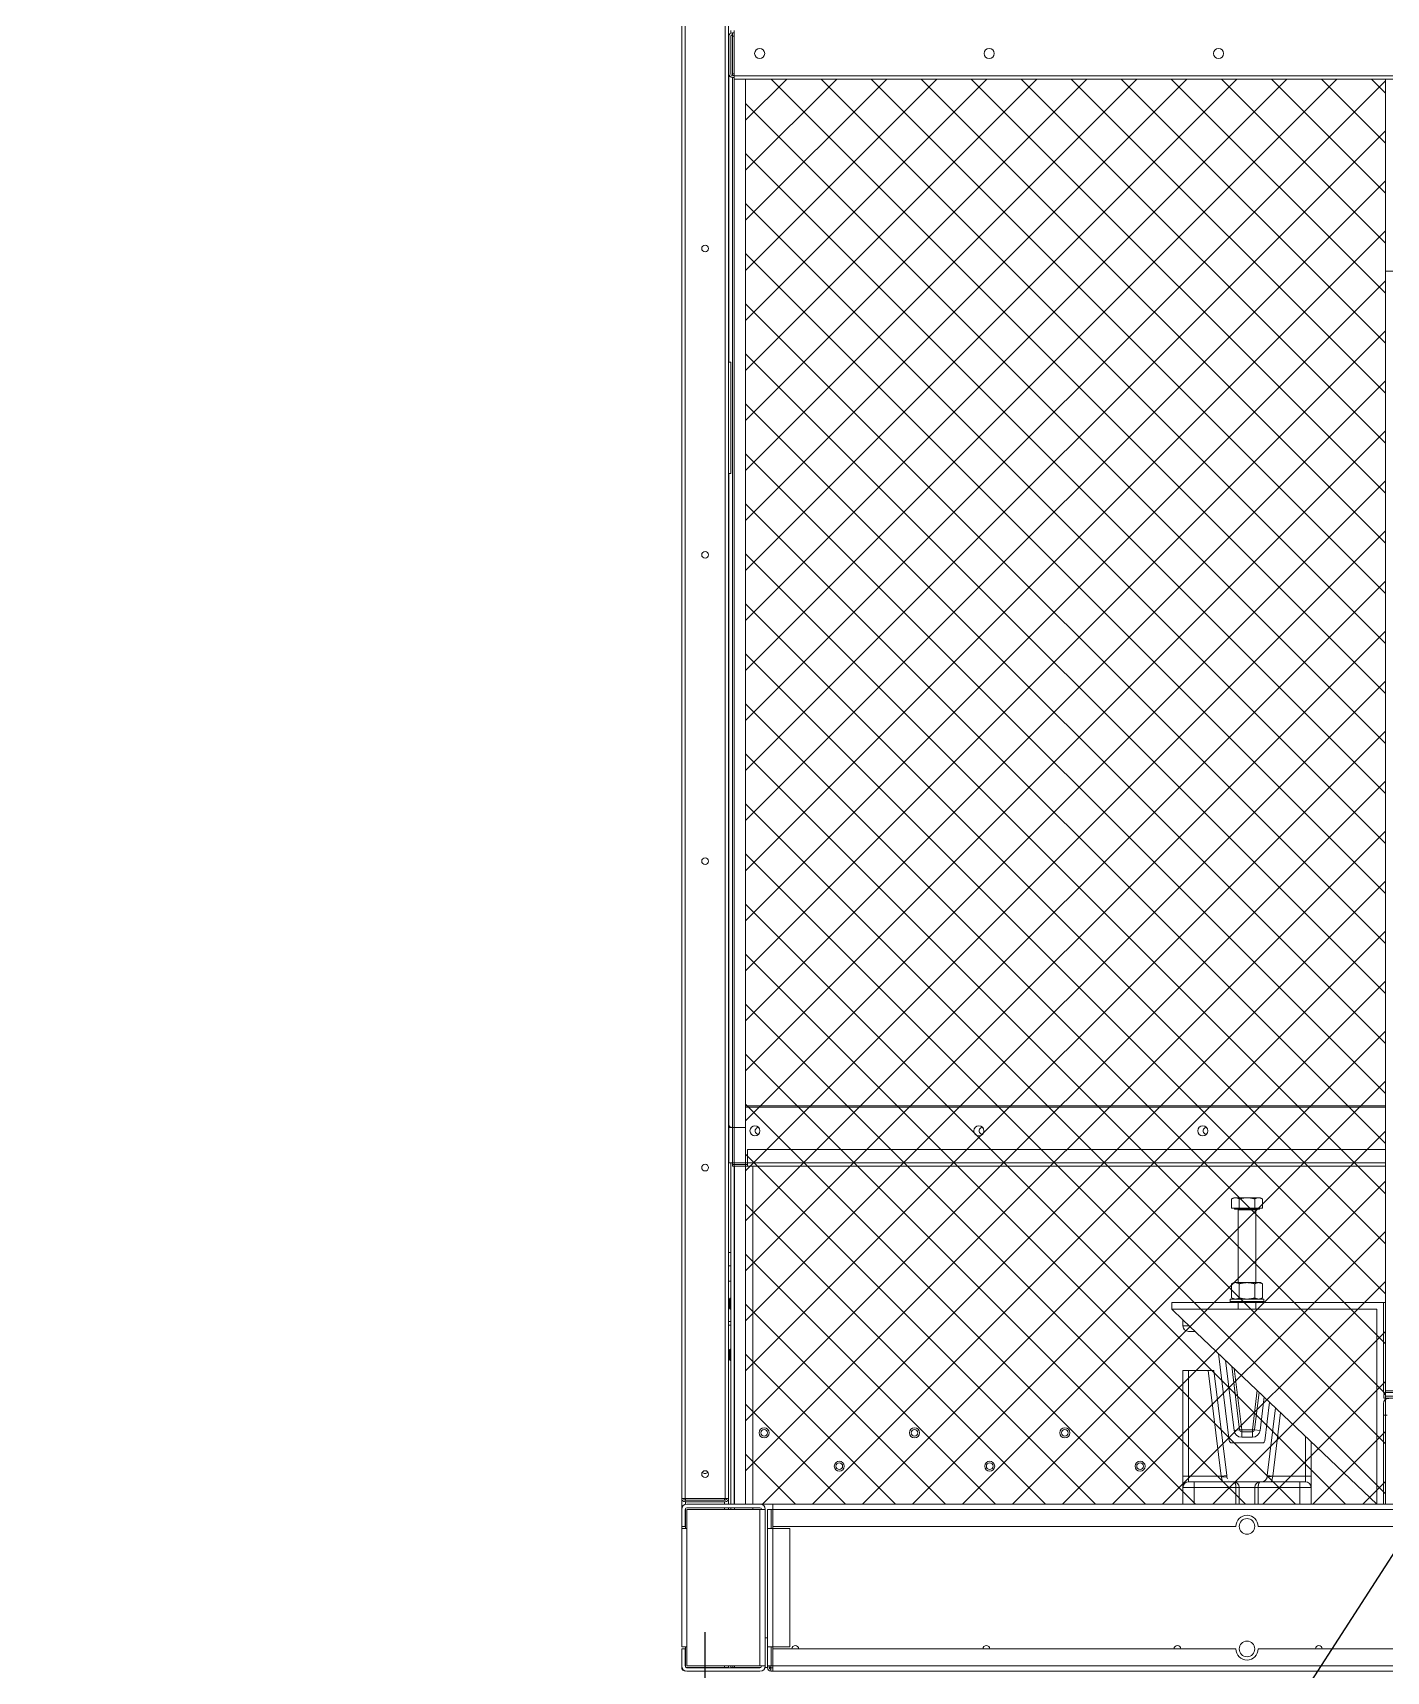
# Model space of a CAD drawing. Header units: millimetres. Extents: x 68455 to 97862, y 44247 to 65042.
# Drawn here: x 87453 to 88668, y 51829 to 53300 of the extents above; entities that cross this region are included whole.
import ezdxf
from ezdxf import colors
from ezdxf.entities.mleader import LeaderData, LeaderLine
from ezdxf.math import Vec2, Vec3

# ---------------------------------------------------------------- set-up
doc = ezdxf.new("R2010")
doc.units = ezdxf.units.MM
doc.linetypes.add('CENTERX2', pattern=[4, 2.5, -0.5, 0.5, -0.5])
doc.layers.add('냉각탑_dim', color=1, linetype='Continuous')
doc.styles.get("Standard").update_dxf_attribs({"font": 'arial.ttf'})

# ---------------------------------------------------------------- blocks, each defined once
blk = doc.blocks.new('SJMO 125 _SIDE')
at = {"lineweight": 5}
h = blk.add_hatch(dxfattribs=at)
h.set_pattern_fill('ANSI37', scale=10)
h.set_pattern_definition([(45, (-527652.837, -381168.502), (-22.4506403, 22.4506403), []), (135, (-527652.837, -381168.502), (-22.4506403, -22.4506403), [])])
h.paths.add_polyline_path([(88667.7, 53258.4), (88093.4, 53258.4), (88093.4, 51979.4), (88667.7, 51979.4)])
at = {"color": 7, "lineweight": 20}
for p, q in [((88036, 51984.5), (88036, 54226.3)), ((88039.1, 51984.5), (88039.1, 54226.3)), ((88074.9, 54226.3), (88074.9, 51984.5)), ((88078, 54226.3), (88078, 51984.5)), ((88081.5, 52317.4), (88081.5, 53260)), ((88083.1, 53261.5), (90188.9, 53261.5)), ((88083.1, 53258.4), (90199.2, 53258.4)), ((88093.4, 53258.4), (88093.4, 52317.4)), ((88667.7, 53086.1), (88667.7, 52081)), ((88117.7, 51979.4), (90154.3, 51979.4)), ((88117.7, 51974.7), (90154.3, 51974.7)), ((89718.5, 51959.4), (88553.5, 51959.4)), ((88553.5, 51849.4), (89718.5, 51849.4)), ((90154.3, 51834.1), (88117.7, 51834.1)), ((90154.3, 51829.4), (88117.7, 51829.4))]:
    blk.add_line(p, q, dxfattribs=at)
at = {"color": 7, "lineweight": 20, "ltscale": 0.018778}
for p, q in [((88078.4, 53296.9), (88078.4, 53263.1)), ((88080, 53296.9), (88080, 53263.1)), ((88081.5, 53263.1), (88081.5, 53296.9))]:
    blk.add_line(p, q, dxfattribs=at)
at = {"color": 7, "lineweight": 20, "ltscale": 0.001327}
blk.add_line((88080, 53299.6), (88080, 53302), dxfattribs=at)
at = {"color": 7, "lineweight": 20, "ltscale": 0.018632}
blk.add_line((88080, 53296.6), (88080, 53263.1), dxfattribs=at)
at = {"color": 7, "lineweight": 20, "ltscale": 0.001722}
for p, q in [((88081.5, 53300), (88081.5, 53296.9)), ((88083.1, 53258.4), (88083.1, 53261.5)), ((88078.4, 52317.4), (88081.5, 52317.4)), ((88078.4, 52285.8), (88081.5, 52285.8)), ((88095, 52285.8), (88095, 52282.7)), ((88039.1, 51984.5), (88036, 51984.5)), ((88074.9, 51984.5), (88078, 51984.5)), ((88116.1, 51832.5), (88116.1, 51829.4))]:
    blk.add_line(p, q, dxfattribs=at)
at = {"color": 7, "lineweight": 20, "ltscale": 0.000888887}
for p, q in [((88083.1, 53300), (88081.5, 53300)), ((88081.5, 53261.6), (88083.1, 53261.6))]:
    blk.add_line(p, q, dxfattribs=at)
at = {"color": 7, "lineweight": 20, "ltscale": 0.000888888}
for p, q in [((88083.1, 53296.9), (88081.5, 53296.9)), ((88081.5, 53263.1), (88083.1, 53263.1))]:
    blk.add_line(p, q, dxfattribs=at)
at = {"color": 7, "lineweight": 20, "ltscale": 0.0225}
blk.add_line((88083.1, 53302), (88083.1, 53261.5), dxfattribs=at)
at = {"color": 7, "lineweight": 20, "ltscale": 0.000335468}
blk.add_line((88078.4, 53263.1), (88078.4, 53262.5), dxfattribs=at)
at = {"color": 7, "lineweight": 20, "ltscale": 3.6866e-05}
blk.add_line((88078.5, 53262.5), (88078.4, 53262.5), dxfattribs=at)
at = {"color": 7, "lineweight": 20, "ltscale": 0.143368}
blk.add_line((88078.4, 53004.4), (88078.4, 53262.5), dxfattribs=at)
at = {"color": 7, "lineweight": 20, "ltscale": 0.000833334}
blk.add_line((88081.5, 53261.6), (88081.5, 53263.1), dxfattribs=at)
at = {"color": 7, "lineweight": 20, "ltscale": 0.000888889}
for p, q in [((88081.5, 53260), (88083.1, 53260)), ((88081.5, 53260), (88083.1, 53260)), ((88081.5, 52284.3), (88081.5, 52282.7)), ((88039.1, 51981.4), (88039.1, 51983)), ((88117.7, 51832.5), (88116.1, 51832.5))]:
    blk.add_line(p, q, dxfattribs=at)
at = {"color": 7, "lineweight": 20, "ltscale": 0.039056}
for p, q in [((88738, 53086.1), (88667.7, 53086.1)), ((88666, 52081), (88666, 52160.4)), ((88666.2, 52074.6), (88736.5, 52074.6)), ((88667.7, 52081), (88738, 52081)), ((88667.7, 52079.5), (88738, 52079.5)), ((88667.7, 52076.3), (88738, 52076.3))]:
    blk.add_line(p, q, dxfattribs=at)
at = {"color": 7, "lineweight": 20, "ltscale": 0.001111}
for p, q in [((88078, 53004.4), (88080, 53004.4)), ((88078, 52904.4), (88080, 52904.4)), ((88078, 52205.2), (88080, 52205.2)), ((88078, 52193.4), (88080, 52193.4)), ((88078, 52179.4), (88080, 52179.4)), ((88078, 52179.4), (88080, 52179.4)), ((88080, 52143.4), (88078, 52143.4)), ((88078, 52139.9), (88080, 52139.9)), ((88074.5, 51981.4), (88074.5, 51979.4)), ((88117.7, 51959.4), (88117.7, 51957.4)), ((88113, 51859.4), (88111, 51859.4)), ((88117.7, 51851.4), (88117.7, 51849.4)), ((88080, 51832.9), (88082, 51832.9))]:
    blk.add_line(p, q, dxfattribs=at)
at = {"color": 7, "lineweight": 20, "ltscale": 0.055556}
blk.add_line((88080, 53004.4), (88080, 52904.4), dxfattribs=at)
at = {"color": 7, "lineweight": 20, "ltscale": 0.32472}
blk.add_line((88078.4, 52319.9), (88078.4, 52904.4), dxfattribs=at)
at = {"color": 7, "lineweight": 20, "ltscale": 0.359778}
for p, q in [((88667.7, 52337), (88093.4, 52337)), ((88667.7, 52335.8), (88093.4, 52335.8))]:
    blk.add_line(p, q, dxfattribs=at)
at = {"color": 7, "lineweight": 20, "ltscale": 0.000148633}
blk.add_line((88078.4, 52319.9), (88078.4, 52319.6), dxfattribs=at)
at = {"color": 7, "lineweight": 20, "ltscale": 0.000998869}
blk.add_line((88078.4, 52319.6), (88078.4, 52317.8), dxfattribs=at)
at = {"color": 7, "lineweight": 20, "ltscale": 1.00804e-05}
blk.add_line((88078.4, 52319.6), (88078.5, 52319.6), dxfattribs=at)
at = {"color": 7, "lineweight": 20, "ltscale": 0.000227928}
blk.add_line((88078.4, 52317.8), (88078.4, 52317.4), dxfattribs=at)
at = {"color": 7, "lineweight": 20, "ltscale": 0.000772731}
blk.add_line((88078.4, 52317.8), (88079.8, 52317.8), dxfattribs=at)
at = {"color": 7, "lineweight": 20, "ltscale": 0.017557}
for p, q in [((88078.4, 52285.8), (88078.4, 52317.4)), ((88081.5, 52285.8), (88081.5, 52317.4)), ((88093.4, 52317.4), (88093.4, 52285.8))]:
    blk.add_line(p, q, dxfattribs=at)
at = {"color": 7, "lineweight": 20, "ltscale": 0.000171737}
blk.add_line((88080, 52317.4), (88080, 52317.7), dxfattribs=at)
at = {"color": 7, "lineweight": 20, "ltscale": 0.006611}
for p, q in [((88093.4, 52317.4), (88081.5, 52317.4)), ((88081.5, 52317.4), (88093.4, 52317.4)), ((88095, 52285.8), (88095, 52297.7)), ((88081.5, 52285.8), (88093.4, 52285.8))]:
    blk.add_line(p, q, dxfattribs=at)
at = {"color": 7, "lineweight": 20, "ltscale": 0.358889}
for p, q in [((88095, 52297.7), (88667.7, 52297.7)), ((88095, 52285.8), (88667.7, 52285.8)), ((88095, 52282.7), (88667.7, 52282.7))]:
    blk.add_line(p, q, dxfattribs=at)
at = {"color": 7, "lineweight": 20, "ltscale": 0.170236}
blk.add_line((88080, 52285.8), (88080, 51979.4), dxfattribs=at)
at = {"color": 7, "lineweight": 20, "ltscale": 0.000833333}
for p, q in [((88081.5, 52284.3), (88081.5, 52285.8)), ((88117.7, 51974.7), (88116.2, 51974.7)), ((88040.7, 51851.4), (88039.2, 51851.4)), ((88076, 51832.9), (88074.5, 51832.9)), ((88083.5, 51832.9), (88082, 51832.9)), ((88107.8, 51834.1), (88106.3, 51834.1)), ((88117.7, 51834.1), (88116.2, 51834.1))]:
    blk.add_line(p, q, dxfattribs=at)
at = {"color": 7, "lineweight": 20, "ltscale": 0.0075}
for p, q in [((88081.5, 52285.8), (88095, 52285.8)), ((88095, 52284.3), (88081.5, 52284.3)), ((88081.5, 52282.7), (88095, 52282.7))]:
    blk.add_line(p, q, dxfattribs=at)
at = {"color": 7, "lineweight": 20, "ltscale": 0.168514}
for p, q in [((88083.5, 52282.7), (88083.5, 51979.4)), ((88100, 51979.4), (88100, 52282.7))]:
    blk.add_line(p, q, dxfattribs=at)
at = {"color": 7, "lineweight": 20, "ltscale": 0.001225}
for p, q in [((88531.6, 52254.4), (88529.7, 52253.3)), ((88555.5, 52254.4), (88557.4, 52253.3))]:
    blk.add_line(p, q, dxfattribs=at)
at = {"color": 7, "lineweight": 20, "ltscale": 0.004598}
for p, q in [((88529.7, 52245), (88529.7, 52253.3)), ((88536.6, 52245), (88536.6, 52253.3)), ((88550.5, 52245), (88550.5, 52253.3)), ((88557.4, 52245), (88557.4, 52253.3))]:
    blk.add_line(p, q, dxfattribs=at)
at = {"color": 7, "lineweight": 20, "ltscale": 0.012461}
blk.add_line((88531.6, 52254.4), (88554, 52254.4), dxfattribs=at)
at = {"color": 7, "lineweight": 20, "ltscale": 0.00081246}
blk.add_line((88554, 52254.4), (88555.5, 52254.4), dxfattribs=at)
at = {"color": 7, "lineweight": 20, "ltscale": 0.003849}
for p, q in [((88529.7, 52245), (88536.6, 52245)), ((88550.5, 52245), (88557.4, 52245))]:
    blk.add_line(p, q, dxfattribs=at)
at = {"color": 7, "lineweight": 20, "ltscale": 0.000444444}
for p, q in [((88532.3, 52244.2), (88532.3, 52245)), ((88554.8, 52244.2), (88554.8, 52245))]:
    blk.add_line(p, q, dxfattribs=at)
at = {"color": 7, "lineweight": 20, "ltscale": 0.006247}
for p, q in [((88543.5, 52244.2), (88532.3, 52244.2)), ((88554.8, 52244.2), (88543.5, 52244.2))]:
    blk.add_line(p, q, dxfattribs=at)
at = {"color": 7, "lineweight": 20, "ltscale": 0.004444}
for p, q in [((88543.5, 52243.6), (88535.5, 52243.6)), ((88551.5, 52243.6), (88543.5, 52243.6))]:
    blk.add_line(p, q, dxfattribs=at)
at = {"color": 7, "lineweight": 20, "ltscale": 0.036344}
for p, q in [((88535.5, 52243.6), (88535.5, 52178.2)), ((88551.5, 52243.6), (88551.5, 52178.2))]:
    blk.add_line(p, q, dxfattribs=at)
at = {"color": 7, "lineweight": 20, "ltscale": 0.007698}
blk.add_line((88536.6, 52245), (88550.5, 52245), dxfattribs=at)
at = {"color": 7, "lineweight": 20, "ltscale": 0.00121}
for p, q in [((88531.6, 52178.2), (88529.7, 52177.1)), ((88555.5, 52178.2), (88557.4, 52177.1)), ((88531.6, 52163.4), (88529.7, 52164.5)), ((88555.5, 52163.4), (88557.4, 52164.5))]:
    blk.add_line(p, q, dxfattribs=at)
at = {"color": 7, "lineweight": 20, "ltscale": 0.007012}
for p, q in [((88529.7, 52177.1), (88529.7, 52164.5)), ((88536.6, 52177.1), (88536.6, 52164.5)), ((88550.5, 52177.1), (88550.5, 52164.5)), ((88557.4, 52177.1), (88557.4, 52164.5))]:
    blk.add_line(p, q, dxfattribs=at)
at = {"color": 7, "lineweight": 20, "ltscale": 0.000814081}
blk.add_line((88531.6, 52178.2), (88533, 52178.2), dxfattribs=at)
at = {"color": 7, "lineweight": 20, "ltscale": 0.012486}
blk.add_line((88533, 52178.2), (88555.5, 52178.2), dxfattribs=at)
at = {"color": 7, "lineweight": 20, "ltscale": 0.000337907}
blk.add_line((88078, 52163.9), (88078.3, 52164.4), dxfattribs=at)
at = {"color": 7, "lineweight": 20, "ltscale": 0.000340048}
for p, q in [((88078.3, 52164.4), (88078.3, 52163.8)), ((88079.8, 52164.4), (88079.8, 52163.8)), ((88078.3, 52108.4), (88078.3, 52109)), ((88079.8, 52108.4), (88079.8, 52109))]:
    blk.add_line(p, q, dxfattribs=at)
at = {"color": 7, "lineweight": 20, "ltscale": 0.000924157}
for p, q in [((88079, 52162.9), (88078.3, 52164.4)), ((88079, 52155.9), (88078.3, 52154.4)), ((88079, 52116.9), (88078.3, 52118.4)), ((88079, 52109.9), (88078.3, 52108.4))]:
    blk.add_line(p, q, dxfattribs=at)
at = {"color": 7, "lineweight": 20, "ltscale": 0.005216}
for p, q in [((88078.3, 52163.8), (88078.3, 52154.4)), ((88079.8, 52163.8), (88079.8, 52154.4)), ((88078.3, 52109), (88078.3, 52118.4)), ((88079.8, 52109), (88079.8, 52118.4))]:
    blk.add_line(p, q, dxfattribs=at)
at = {"color": 7, "lineweight": 20, "ltscale": 0.000939485}
for p, q in [((88079, 52162.9), (88079.8, 52164.4)), ((88079, 52155.9), (88079.8, 52154.4)), ((88079, 52116.9), (88079.8, 52118.4)), ((88079, 52109.9), (88079.8, 52108.4))]:
    blk.add_line(p, q, dxfattribs=at)
at = {"color": 7, "lineweight": 20, "ltscale": 0.000238034}
for p, q in [((88079, 52162.5), (88079, 52162.9)), ((88079, 52110.3), (88079, 52109.9))]:
    blk.add_line(p, q, dxfattribs=at)
at = {"color": 7, "lineweight": 20, "ltscale": 0.003651}
for p, q in [((88079, 52155.9), (88079, 52162.5)), ((88079, 52116.9), (88079, 52110.3))]:
    blk.add_line(p, q, dxfattribs=at)
at = {"color": 7, "lineweight": 20, "ltscale": 0.000280261}
for p, q in [((88080, 52163.9), (88079.8, 52164.4)), ((88080, 52154.9), (88079.8, 52154.4)), ((88080, 52117.9), (88079.8, 52118.4)), ((88080, 52108.9), (88079.8, 52108.4))]:
    blk.add_line(p, q, dxfattribs=at)
at = {"color": 7, "lineweight": 20, "ltscale": 0.008333}
for p, q in [((88528.5, 52163.4), (88543.5, 52163.4)), ((88543.5, 52163.4), (88558.5, 52163.4)), ((88528.5, 52161.3), (88543.5, 52161.3)), ((88543.5, 52161.3), (88558.5, 52161.3)), ((88486, 51979.4), (88486, 51994.4)), ((88496, 51979.4), (88496, 51994.4)), ((88533.5, 51979.4), (88533.5, 51994.4)), ((88536.5, 51979.4), (88536.5, 51994.4)), ((88550.5, 51979.4), (88550.5, 51994.4)), ((88553.5, 51979.4), (88553.5, 51994.4)), ((88591, 51979.4), (88591, 51994.4)), ((88601, 51979.4), (88601, 51994.4))]:
    blk.add_line(p, q, dxfattribs=at)
at = {"color": 7, "lineweight": 20, "ltscale": 0.001187}
for p, q in [((88528.5, 52163.4), (88528.5, 52161.3)), ((88558.5, 52163.4), (88558.5, 52161.3))]:
    blk.add_line(p, q, dxfattribs=at)
at = {"color": 7, "lineweight": 20, "ltscale": 0.000339182}
for p, q in [((88078, 52154.9), (88078.3, 52154.4)), ((88078, 52117.9), (88078.3, 52118.4)), ((88078, 52108.9), (88078.3, 52108.4))]:
    blk.add_line(p, q, dxfattribs=at)
at = {"color": 0, "lineweight": 20}
for p, q in [((88476, 52154.4), (88476, 52160.4)), ((88476, 52160.4), (88667.7, 52160.4)), ((88496, 52154.4), (88476, 52154.4)), ((88476, 52154.4), (88486, 52144.9)), ((88596, 52154.4), (88660, 52154.4)), ((88660, 52154.4), (88660, 51979.4)), ((88486, 52144.9), (88660, 51979.4))]:
    blk.add_line(p, q, dxfattribs=at)
at = {"color": 7, "lineweight": 20, "ltscale": 0.002778}
for p, q in [((88496, 52154.4), (88491, 52154.4)), ((88596, 52154.4), (88591, 52154.4)), ((88496, 52134.4), (88491, 52134.4)), ((88496, 52135.4), (88496, 52134.4)), ((88491, 52099.4), (88486, 52099.4)), ((88536.8, 52046.2), (88531.9, 52045.6)), ((88550.3, 52046.2), (88555.2, 52045.6)), ((88538.8, 52044.4), (88538.8, 52039.4)), ((88548.3, 52044.4), (88548.3, 52039.4)), ((88491, 52004.4), (88486, 52004.4)), ((88491, 51999.4), (88491, 52004.4)), ((88520.4, 52004.4), (88525.4, 52005)), ((88566.7, 52004.4), (88561.7, 52005)), ((88596, 52004.4), (88601, 52004.4)), ((88596, 52004.4), (88596, 51999.4)), ((88496, 51999.4), (88491, 51999.4)), ((88496, 51999.4), (88496, 51994.4)), ((88591, 51999.4), (88591, 51994.4)), ((88596, 51999.4), (88591, 51999.4))]:
    blk.add_line(p, q, dxfattribs=at)
at = {"color": 7, "lineweight": 20, "ltscale": 0.014295}
for p, q in [((88521.8, 52154.4), (88496, 52154.4)), ((88591, 52154.4), (88565.3, 52154.4))]:
    blk.add_line(p, q, dxfattribs=at)
at = {"color": 7, "lineweight": 20, "ltscale": 0.002205}
for p, q in [((88521.8, 52154.4), (88525.7, 52154.4)), ((88561.3, 52154.4), (88565.3, 52154.4))]:
    blk.add_line(p, q, dxfattribs=at)
at = {"color": 7, "lineweight": 20, "ltscale": 0.019777}
blk.add_line((88561.3, 52154.4), (88525.7, 52154.4), dxfattribs=at)
at = {"color": 7, "lineweight": 20, "ltscale": 0.000787795}
for p, q in [((88529.7, 52160.4), (88528.5, 52161.3)), ((88557.4, 52160.4), (88558.5, 52161.3))]:
    blk.add_line(p, q, dxfattribs=at)
at = {"color": 7, "lineweight": 20, "ltscale": 0.007708}
for p, q in [((88529.7, 52160.4), (88543.5, 52160.4)), ((88543.5, 52160.4), (88557.4, 52160.4))]:
    blk.add_line(p, q, dxfattribs=at)
at = {"color": 7, "lineweight": 20, "ltscale": 0.003333}
for p, q in [((88535.7, 52160.4), (88535.7, 52154.4)), ((88551.3, 52160.4), (88551.3, 52154.4))]:
    blk.add_line(p, q, dxfattribs=at)
at = {"color": 7, "lineweight": 20, "ltscale": 0.005556}
for p, q in [((88486, 52144.9), (88486, 52139.4)), ((88491.8, 52139.4), (88486, 52139.4)), ((88601, 52004.4), (88601, 51994.4)), ((88496, 51994.4), (88486, 51994.4)), ((88601, 51994.4), (88591, 51994.4))]:
    blk.add_line(p, q, dxfattribs=at)
at = {"color": 7, "lineweight": 20, "ltscale": 0.008376}
blk.add_line((88496, 52134.4), (88497.1, 52134.4), dxfattribs=at)
at = {"color": 7, "lineweight": 20, "ltscale": 0.053282}
for p, q in [((88527.6, 52036.2), (88518, 52114.5)), ((88559.5, 52036.2), (88563.8, 52071))]:
    blk.add_line(p, q, dxfattribs=at)
at = {"color": 7, "lineweight": 20, "ltscale": 0.058129}
for p, q in [((88524.1, 52108.7), (88531.9, 52045.6)), ((88555.2, 52045.6), (88558.9, 52075.6))]:
    blk.add_line(p, q, dxfattribs=at)
at = {"color": 7, "lineweight": 20, "ltscale": 0.052778}
for p, q in [((88486, 52099.4), (88486, 52004.4)), ((88491, 52099.4), (88491, 52004.4)), ((88596, 52004.4), (88596, 52040.3)), ((88601, 52004.4), (88601, 52035.5))]:
    blk.add_line(p, q, dxfattribs=at)
at = {"color": 7, "lineweight": 20, "ltscale": 0.009824}
blk.add_line((88491, 52099.4), (88508.7, 52099.4), dxfattribs=at)
at = {"color": 7, "lineweight": 20, "ltscale": 0.053174}
for p, q in [((88520.4, 52004.4), (88508.7, 52099.4)), ((88566.7, 52004.4), (88573.7, 52061.5))]:
    blk.add_line(p, q, dxfattribs=at)
at = {"color": 7, "lineweight": 20, "ltscale": 0.002799}
blk.add_line((88513.8, 52099.4), (88508.7, 52099.4), dxfattribs=at)
at = {"color": 7, "lineweight": 20, "ltscale": 0.052833}
for p, q in [((88525.4, 52005), (88513.8, 52099.4)), ((88561.7, 52005), (88569.2, 52065.8))]:
    blk.add_line(p, q, dxfattribs=at)
at = {"color": 7, "lineweight": 20, "ltscale": 0.059604}
for p, q in [((88529.8, 52103.3), (88536.8, 52046.2)), ((88532.1, 52101.1), (88538.8, 52046.2)), ((88552.6, 52081.6), (88548.3, 52046.2)), ((88550.3, 52046.2), (88554.4, 52079.9))]:
    blk.add_line(p, q, dxfattribs=at)
at = {"color": 7, "lineweight": 20, "ltscale": 0.000190851}
blk.add_line((88666.2, 52079.6), (88666.2, 52079.3), dxfattribs=at)
at = {"color": 7, "lineweight": 20, "ltscale": 6.56775e-05}
blk.add_line((88666.2, 52079.3), (88666.4, 52079.3), dxfattribs=at)
at = {"color": 7, "lineweight": 20, "ltscale": 0.000587565}
blk.add_line((88666.2, 52077.8), (88667.3, 52077.8), dxfattribs=at)
at = {"color": 7, "lineweight": 20, "ltscale": 0.001778}
for p, q in [((88666.2, 52077.8), (88666.2, 52074.6)), ((88667.7, 52079.5), (88667.7, 52076.3)), ((88666, 52059.3), (88669.2, 52059.3)), ((88116.2, 51974.7), (88113, 51974.7)), ((88039.2, 51959.4), (88036, 51959.4)), ((88036, 51851.4), (88039.2, 51851.4)), ((88036, 51849.4), (88039.2, 51849.4)), ((88113, 51834.1), (88116.2, 51834.1))]:
    blk.add_line(p, q, dxfattribs=at)
at = {"color": 7, "lineweight": 20, "ltscale": 0.005722}
blk.add_line((88666, 52059.3), (88666, 52069.6), dxfattribs=at)
at = {"color": 7, "lineweight": 20, "ltscale": 0.044389}
blk.add_line((88666, 51979.4), (88666, 52059.3), dxfattribs=at)
at = {"color": 7, "lineweight": 20, "ltscale": 0.000975701}
for p, q in [((88538.8, 52046.2), (88538.8, 52044.4)), ((88548.3, 52046.2), (88548.3, 52044.4))]:
    blk.add_line(p, q, dxfattribs=at)
at = {"color": 7, "lineweight": 20, "ltscale": 0.005249}
for p, q in [((88538.8, 52046.2), (88548.3, 52046.2)), ((88548.3, 52044.4), (88538.8, 52044.4)), ((88548.3, 52039.4), (88538.8, 52039.4))]:
    blk.add_line(p, q, dxfattribs=at)
at = {"color": 7, "lineweight": 20, "ltscale": 0.015502}
blk.add_line((88557.5, 52034.4), (88529.6, 52034.4), dxfattribs=at)
at = {"color": 7, "lineweight": 20, "ltscale": 0.005554}
blk.add_line((88486, 51994.4), (88486, 52004.4), dxfattribs=at)
at = {"color": 7, "lineweight": 20, "ltscale": 0.016305}
for p, q in [((88491, 52004.4), (88520.4, 52004.4)), ((88566.7, 52004.4), (88596, 52004.4))]:
    blk.add_line(p, q, dxfattribs=at)
at = {"color": 7, "lineweight": 20, "ltscale": 0.00286}
for p, q in [((88520.4, 52004.4), (88521.6, 51999.4)), ((88566.7, 52004.4), (88565.5, 51999.4))]:
    blk.add_line(p, q, dxfattribs=at)
at = {"color": 7, "lineweight": 20, "ltscale": 0.002757}
blk.add_line((88525.5, 52003.8), (88520.5, 52003.8), dxfattribs=at)
at = {"color": 7, "lineweight": 20, "ltscale": 0.000682136}
for p, q in [((88525.4, 52005), (88525.5, 52003.8)), ((88561.7, 52005), (88561.6, 52003.8))]:
    blk.add_line(p, q, dxfattribs=at)
at = {"color": 7, "lineweight": 20, "ltscale": 3.09685e-05}
blk.add_line((88527.2, 52000.6), (88527.3, 52000.6), dxfattribs=at)
at = {"color": 7, "lineweight": 20, "ltscale": 0.019722}
for p, q in [((88496, 51999.4), (88531.5, 51999.4)), ((88591, 51999.4), (88555.5, 51999.4))]:
    blk.add_line(p, q, dxfattribs=at)
at = {"color": 7, "lineweight": 20, "ltscale": 0.020833}
for p, q in [((88496, 51994.4), (88533.5, 51994.4)), ((88591, 51994.4), (88553.5, 51994.4))]:
    blk.add_line(p, q, dxfattribs=at)
at = {"color": 7, "lineweight": 20, "ltscale": 7.47435e-06}
blk.add_line((88530.5, 51999.4), (88530.5, 51999.4), dxfattribs=at)
at = {"color": 7, "lineweight": 20, "ltscale": 0.013331}
blk.add_line((88555.5, 51999.4), (88531.5, 51999.4), dxfattribs=at)
at = {"color": 7, "lineweight": 20, "ltscale": 0.001667}
for p, q in [((88536.5, 51994.4), (88533.5, 51994.4)), ((88553.5, 51994.4), (88550.5, 51994.4))]:
    blk.add_line(p, q, dxfattribs=at)
at = {"color": 7, "lineweight": 20, "ltscale": 0.007778}
blk.add_line((88550.5, 51994.4), (88536.5, 51994.4), dxfattribs=at)
at = {"color": 7, "lineweight": 20, "ltscale": 0.005382}
blk.add_line((88036, 51974.8), (88036, 51984.5), dxfattribs=at)
at = {"color": 7, "lineweight": 20, "ltscale": 0.0085}
for p, q in [((88036, 51959.4), (88036, 51974.7)), ((88039.2, 51959.4), (88039.2, 51974.7)), ((88117.7, 51974.7), (88117.7, 51959.4)), ((88133, 51957.4), (88117.7, 51957.4)), ((88036, 51834.1), (88036, 51849.4)), ((88039.2, 51834.1), (88039.2, 51849.4)), ((88117.7, 51851.4), (88133, 51851.4)), ((88117.7, 51849.4), (88117.7, 51834.1))]:
    blk.add_line(p, q, dxfattribs=at)
at = {"color": 7, "lineweight": 20, "ltscale": 0.019889}
for p, q in [((88039.1, 51984.5), (88074.9, 51984.5)), ((88074.9, 51983), (88039.1, 51983)), ((88074.9, 51981.4), (88039.1, 51981.4))]:
    blk.add_line(p, q, dxfattribs=at)
at = {"color": 7, "lineweight": 20, "ltscale": 0.000832888}
for p, q in [((88039.5, 51983), (88039.5, 51984.5)), ((88074.5, 51984.5), (88074.5, 51983))]:
    blk.add_line(p, q, dxfattribs=at)
at = {"color": 7, "lineweight": 20, "ltscale": 0.001198}
blk.add_line((88039.5, 51979.2), (88039.5, 51981.4), dxfattribs=at)
at = {"color": 7, "lineweight": 20, "ltscale": 0.010111}
for p, q in [((88039.5, 51957.4), (88039.5, 51975.6)), ((88039.5, 51833.2), (88039.5, 51851.4))]:
    blk.add_line(p, q, dxfattribs=at)
at = {"color": 7, "lineweight": 20, "ltscale": 0.036444}
for p, q in [((88040.7, 51979.4), (88106.3, 51979.4)), ((88040.7, 51976.2), (88106.3, 51976.2)), ((88106.3, 51974.7), (88040.7, 51974.7)), ((88040.7, 51834.1), (88106.3, 51834.1)), ((88106.3, 51834.1), (88040.7, 51834.1)), ((88040.7, 51832.6), (88106.3, 51832.6)), ((88040.7, 51829.4), (88106.3, 51829.4))]:
    blk.add_line(p, q, dxfattribs=at)
at = {"color": 7, "lineweight": 20, "ltscale": 0.009611}
for p, q in [((88040.7, 51957.4), (88040.7, 51974.7)), ((88113, 51974.7), (88113, 51957.4)), ((88116.2, 51957.4), (88116.2, 51974.7)), ((88040.7, 51834.1), (88040.7, 51851.4)), ((88113, 51851.4), (88113, 51834.1)), ((88116.2, 51834.1), (88116.2, 51851.4))]:
    blk.add_line(p, q, dxfattribs=at)
at = {"color": 7, "lineweight": 20, "ltscale": 0.000834307}
blk.add_line((88074.5, 51976.2), (88074.5, 51974.7), dxfattribs=at)
at = {"color": 7, "lineweight": 20, "ltscale": 0.002833}
for p, q in [((88078, 51984.5), (88078, 51979.4)), ((88078, 51979.4), (88078, 51984.5))]:
    blk.add_line(p, q, dxfattribs=at)
at = {"color": 7, "lineweight": 20, "ltscale": 0.000833331}
for p, q in [((88078, 51976.2), (88078, 51974.7)), ((88078, 51974.7), (88078, 51976.2)), ((88078, 51974.7), (88078, 51976.2)), ((88080, 51976.2), (88080, 51974.7)), ((88083.5, 51976.2), (88083.5, 51974.7)), ((88100, 51974.7), (88100, 51976.2))]:
    blk.add_line(p, q, dxfattribs=at)
at = {"color": 7, "lineweight": 20, "ltscale": 0.078111}
for p, q in [((88106.3, 51974.7), (88106.3, 51834.1)), ((88111, 51974.7), (88111, 51834.1))]:
    blk.add_line(p, q, dxfattribs=at)
at = {"color": 7, "lineweight": 20, "ltscale": 0.002611}
for p, q in [((88106.3, 51974.7), (88111, 51974.7)), ((88117.7, 51974.7), (88117.7, 51979.4)), ((88036, 51957.4), (88040.7, 51957.4)), ((88117.7, 51957.4), (88113, 51957.4)), ((88036, 51851.4), (88040.7, 51851.4)), ((88117.7, 51851.4), (88113, 51851.4)), ((88106.3, 51834.1), (88111, 51834.1)), ((88117.7, 51834.1), (88117.7, 51829.4))]:
    blk.add_line(p, q, dxfattribs=at)
at = {"color": 7, "lineweight": 20, "ltscale": 0.00111}
blk.add_line((88036, 51957.4), (88036, 51959.4), dxfattribs=at)
at = {"color": 7, "lineweight": 20, "ltscale": 0.058889}
for p, q in [((88036, 51957.4), (88036, 51851.4)), ((88040.7, 51957.4), (88040.7, 51851.4)), ((88113, 51851.4), (88113, 51957.4)), ((88117.7, 51851.4), (88117.7, 51957.4)), ((88133, 51851.4), (88133, 51957.4))]:
    blk.add_line(p, q, dxfattribs=at)
at = {"color": 7, "lineweight": 20, "ltscale": 0.231}
for p, q in [((88533.5, 51959.4), (88117.7, 51959.4)), ((88117.7, 51849.4), (88533.5, 51849.4))]:
    blk.add_line(p, q, dxfattribs=at)
at = {"color": 1, "linetype": 'CENTERX2', "ltscale": 50}
blk.add_line((88057, 51784.4), (88057, 51864.4), dxfattribs=at)
at = {"color": 7, "lineweight": 20, "ltscale": 0.000632486}
blk.add_line((88036, 51832.9), (88036, 51834), dxfattribs=at)
at = {"color": 7, "lineweight": 20, "ltscale": 0.019278}
for p, q in [((88039.8, 51832.9), (88074.5, 51832.9)), ((88074.5, 51832.9), (88039.8, 51832.9))]:
    blk.add_line(p, q, dxfattribs=at)
at = {"color": 7, "lineweight": 20, "ltscale": 0.000666669}
for p, q in [((88074.5, 51834.1), (88074.5, 51832.9)), ((88083.5, 51834.1), (88083.5, 51832.9))]:
    blk.add_line(p, q, dxfattribs=at)
at = {"color": 7, "lineweight": 20, "ltscale": 0.001944}
blk.add_line((88074.5, 51832.9), (88078, 51832.9), dxfattribs=at)
at = {"color": 7, "lineweight": 20, "ltscale": 0.000667646}
for p, q in [((88078, 51834.1), (88078, 51832.9)), ((88082, 51832.9), (88082, 51834.1))]:
    blk.add_line(p, q, dxfattribs=at)
at = {"color": 7, "lineweight": 20, "ltscale": 0.00066667}
blk.add_line((88080, 51834.1), (88080, 51832.9), dxfattribs=at)
at = {"color": 7, "lineweight": 20, "ltscale": 0.000166667}
blk.add_line((88083.5, 51832.6), (88083.5, 51832.9), dxfattribs=at)
at = {"color": 7, "lineweight": 20, "ltscale": 0.013167}
blk.add_line((88083.5, 51832.9), (88107.2, 51832.9), dxfattribs=at)
at = {"color": 7, "lineweight": 20, "ltscale": 0.001197}
blk.add_line((88110.9, 51832.9), (88113, 51832.9), dxfattribs=at)
at = {"color": 7, "lineweight": 20, "ltscale": 0.000888893}
blk.add_line((88113, 51832.5), (88113, 51834.1), dxfattribs=at)
at = {"color": 7, "lineweight": 20, "ltscale": 0.00088892}
blk.add_line((88114.6, 51832.5), (88114.6, 51834.1), dxfattribs=at)
at = {"color": 7, "lineweight": 20, "ltscale": 0.000833332}
blk.add_line((88114.6, 51832.9), (88116.1, 51832.9), dxfattribs=at)
at = {"color": 7, "lineweight": 20, "ltscale": 0.000888918}
blk.add_line((88116.1, 51834.1), (88116.1, 51832.5), dxfattribs=at)
at = {"color": 7, "lineweight": 20, "ltscale": 0.00088886}
blk.add_line((88117.7, 51829.4), (88116.1, 51829.4), dxfattribs=at)
at = {"color": 0, "lineweight": 20}
for points in [[(88083.1, 53258.4), (90165.7, 53258.4), (90165.7, 51979.4), (88083.1, 51979.4)], [(88093.4, 53258.4), (88667.7, 53258.4), (88667.7, 51979.4), (88093.4, 51979.4)]]:
    blk.add_lwpolyline(points, close=True, dxfattribs=at)
at = {"color": 7, "lineweight": 20}
for centre, radius in [((88106, 53281.4), 4.5), ((88312, 53281.4), 4.5), ((88518, 53281.4), 4.5), ((88057, 53106.4), 3), ((88057, 52831.4), 3), ((88057, 52556.4), 3), ((88101.8, 52314.4), 4.5), ((88302.8, 52314.4), 4.5), ((88503.8, 52314.4), 4.5), ((88057, 52281.4), 3), ((88110, 52043.4), 4.5), ((88110, 52043.4), 3), ((88245, 52043.4), 4.5), ((88245, 52043.4), 3), ((88380, 52043.4), 4.5), ((88380, 52043.4), 3), ((88177.5, 52013.4), 4.5), ((88177.5, 52013.4), 3), ((88312.5, 52013.4), 4.5), ((88312.5, 52013.4), 3), ((88447.5, 52013.4), 4.5), ((88447.5, 52013.4), 3), ((88057, 52006.4), 3), ((88543.5, 51959.4), 7), ((88543.5, 51849.4), 7)]:
    blk.add_circle(centre, radius, dxfattribs=at)
for centre, radius, start, end in [((88081.5, 53296.9), 3.1, 90, 180), ((88081.5, 53296.9), 1.5, 90, 180), ((88081.5, 53263.1), 3.1, 180, 270), ((88081.5, 53263.1), 1.5, 180, 270), ((88074.9, 52982.5), 3.1, 359.4657, 0), ((88074.9, 52974.3), 3.1, 0, 0.5343), ((88074.9, 52483.5), 3.1, 359.4657, 0), ((88074.9, 52475.3), 3.1, 0, 0.5343), ((88074.9, 52334.5), 3.1, 359.3699, 0), ((88074.5, 52325.9), 3.5, 0, 0.5932), ((88105, 52314.4), 3, 86.5071, 272.5332), ((88306, 52314.4), 3, 86.5071, 272.5332), ((88507, 52314.4), 3, 86.5071, 272.5332), ((88534.9, 52243.6), 0.6, 0, 90), ((88552.1, 52243.6), 0.6, 90, 180), ((88076.5, 52144.9), 1.5, 358.8886, 0), ((88491, 52139.4), 5, 180, 270), ((88670.7, 52081), 4.7, 180, 230.3368), ((88670.7, 52069.6), 4.7, 90, 180), ((88538.8, 52046.4), 7, 187, 270), ((88538.8, 52046.4), 2, 187, 270), ((88548.3, 52046.4), 2, 270, 353), ((88548.3, 52046.4), 7, 270, 353), ((88529.6, 52036.4), 2, 187, 270), ((88557.5, 52036.4), 2, 270, 353), ((88057, 52009.9), 3, 215.6815, 324.3142), ((88530.4, 52004.4), 4.97, 189.5376, 207.8079), ((88556.6, 52004.4), 5, 270.1925, 352.9996), ((88556.6, 52004.4), 4.97, 332.1984, 350.4499), ((88556.5, 52004.4), 5.08, 332.5082, 341.5499), ((88491, 51994.4), 5, 90, 180), ((88530.5, 52004.6), 5.19, 266.0466, 269.6153), ((88531.5, 51994.4), 5, 0, 90), ((88555.5, 51994.4), 5, 90, 180), ((88596, 51994.4), 5, 0, 90), ((88039.1, 51984.5), 3.1, 180, 270), ((88040.7, 51974.7), 4.7, 90, 180), ((88039.1, 51984.5), 1.5, 180, 270), ((88040.7, 51974.7), 1.5, 90, 180), ((88074.9, 51984.5), 3.1, 270, 0), ((88074.9, 51984.5), 1.5, 270, 0), ((88106.3, 51974.7), 4.7, 0, 90), ((88106.3, 51974.7), 1.5, 0, 90), ((88543.5, 51959.4), 10, 0, 180), ((88138, 51849.4), 3, 0.001, 179.999), ((88309.5, 51849.4), 3, 0.001, 179.999), ((88481, 51849.4), 3, 0.001, 179.999), ((88543.5, 51849.4), 10, 180, 0), ((88608, 51849.4), 3, 0.0018, 179.9982), ((88040.7, 51834.1), 4.7, 180, 270), ((88039.5, 51832.9), 3.5, 180, 270), ((88040.7, 51834.1), 1.5, 180, 270), ((88074.5, 51832.9), 3.5, 270, 270.9147), ((88074.5, 51832.9), 1.5, 348.463, 0), ((88074.5, 51832.9), 3.5, 355.0829, 0), ((88106.3, 51834.1), 4.7, 270, 0), ((88106.3, 51834.1), 1.5, 270, 0), ((88116.1, 51832.5), 3.1, 180, 270), ((88116.1, 51832.5), 1.5, 180, 270), ((88500.9, 51832.5), 3.1, 270, 270.342), ((88510.7, 51834.1), 4.7, 269.7193, 270), ((88576.3, 51834.1), 4.7, 270, 270.2807), ((88586.1, 51832.5), 3.1, 269.658, 270)]:
    blk.add_arc(centre, radius, start, end, dxfattribs=at)
for centre, major_axis, ratio, start_param, end_param in [((88081.5, 53296.6), (-1.5, 0), 0.798636, 4.712389, 6.283185), ((88081.5, 53262.5), (-3.1, 0), 0.798636, 6.283185, 7.853982), ((88081.5, 52319.9), (-3.1, 0), 0.798636, 6.283185, 7.853982), ((88538.8, 52046.4), (-1.99, -0.24), 0.120974, 0, 1.555944), ((88548.3, 52046.4), (-1.99, 0.24), 0.120974, 1.585649, 3.141593)]:
    blk.add_ellipse(centre, major_axis=major_axis, ratio=ratio, start_param=start_param, end_param=end_param, dxfattribs=at)
for points, knots in [([(88529.7, 52253.3), (88530.1, 52253.5), (88530.5, 52253.7), (88530.9, 52253.9), (88531.9, 52254.3), (88532.8, 52254.4), (88533.3, 52254.4), (88534.3, 52254.3), (88535.3, 52254), (88535.7, 52253.8), (88536.1, 52253.6), (88536.6, 52253.3)], [0, 0, 0, 0, 0, 0, 26.963125, 26.963125, 26.963125, 75.302663, 75.302663, 75.302663, 105.831977, 105.831977, 105.831977, 105.831977, 105.831977, 105.831977]), ([(88536.6, 52253.3), (88537.5, 52253.5), (88538.2, 52253.7), (88539, 52253.9), (88541, 52254.3), (88542.8, 52254.4), (88543.9, 52254.4), (88545.8, 52254.3), (88547.8, 52254), (88548.6, 52253.8), (88549.5, 52253.6), (88550.5, 52253.3)], [0, 0, 0, 0, 0, 0, 26.963125, 26.963125, 26.963125, 75.302663, 75.302663, 75.302663, 105.831977, 105.831977, 105.831977, 105.831977, 105.831977, 105.831977]), ([(88554.1, 52254.4), (88553.6, 52254.4), (88553.2, 52254.4), (88552.8, 52254.3), (88552.1, 52254.1), (88551.3, 52253.8), (88551.1, 52253.6), (88550.8, 52253.5), (88550.5, 52253.3)], [0, 0, 0, 0, 0, 0, 36.033673, 36.033673, 36.033673, 55.281615, 55.281615, 55.281615, 55.281615, 55.281615, 55.281615]), ([(88554.1, 52254.4), (88554.5, 52254.4), (88554.9, 52254.3), (88555.3, 52254.2), (88555.9, 52254), (88556.6, 52253.7), (88556.9, 52253.6), (88557.1, 52253.5), (88557.4, 52253.3)], [0, 0, 0, 0, 0, 0, 33.792125, 33.792125, 33.792125, 50.525784, 50.525784, 50.525784, 50.525784, 50.525784, 50.525784]), ([(88533, 52178.2), (88532.6, 52178.2), (88532.2, 52178.1), (88531.8, 52178), (88531.2, 52177.8), (88530.4, 52177.5), (88530.2, 52177.4), (88530, 52177.3), (88529.7, 52177.1)], [0, 0, 0, 0, 0, 0, 33.583781, 33.583781, 33.583781, 50.525587, 50.525587, 50.525587, 50.525587, 50.525587, 50.525587]), ([(88533, 52178.2), (88533.4, 52178.2), (88533.9, 52178.2), (88534.3, 52178.1), (88535, 52177.9), (88535.7, 52177.6), (88536, 52177.4), (88536.3, 52177.3), (88536.6, 52177.1)], [0, 0, 0, 0, 0, 0, 35.8928, 35.8928, 35.8928, 55.281458, 55.281458, 55.281458, 55.281458, 55.281458, 55.281458]), ([(88550.5, 52177.1), (88549.5, 52177.4), (88548.5, 52177.6), (88547.7, 52177.8), (88545.8, 52178.1), (88544, 52178.2), (88543, 52178.2), (88541.3, 52178.1), (88539.4, 52177.8), (88538.5, 52177.6), (88537.6, 52177.4), (88536.6, 52177.1)], [0, 0, 0, 0, 0, 0, 32.175604, 32.175604, 32.175604, 73.940028, 73.940028, 73.940028, 105.82029, 105.82029, 105.82029, 105.82029, 105.82029, 105.82029]), ([(88557.4, 52177.1), (88556.9, 52177.4), (88556.4, 52177.6), (88556, 52177.8), (88555.1, 52178.1), (88554.2, 52178.2), (88553.7, 52178.2), (88552.8, 52178.1), (88551.9, 52177.8), (88551.4, 52177.6), (88551, 52177.4), (88550.5, 52177.1)], [0, 0, 0, 0, 0, 0, 32.175604, 32.175604, 32.175604, 73.940028, 73.940028, 73.940028, 105.82029, 105.82029, 105.82029, 105.82029, 105.82029, 105.82029]), ([(88533, 52163.4), (88532.6, 52163.4), (88532.2, 52163.5), (88531.8, 52163.6), (88531.2, 52163.8), (88530.4, 52164.1), (88530.2, 52164.2), (88530, 52164.3), (88529.7, 52164.5)], [0, 0, 0, 0, 0, 0, 33.583781, 33.583781, 33.583781, 50.525587, 50.525587, 50.525587, 50.525587, 50.525587, 50.525587]), ([(88533, 52163.4), (88533.4, 52163.4), (88533.9, 52163.4), (88534.3, 52163.5), (88535, 52163.7), (88535.7, 52164), (88536, 52164.2), (88536.3, 52164.3), (88536.6, 52164.5)], [0, 0, 0, 0, 0, 0, 35.8928, 35.8928, 35.8928, 55.281458, 55.281458, 55.281458, 55.281458, 55.281458, 55.281458]), ([(88550.5, 52164.5), (88549.5, 52164.2), (88548.5, 52164), (88547.7, 52163.8), (88545.8, 52163.5), (88544, 52163.4), (88543, 52163.4), (88541.3, 52163.5), (88539.4, 52163.8), (88538.5, 52164), (88537.6, 52164.2), (88536.6, 52164.5)], [0, 0, 0, 0, 0, 0, 32.175604, 32.175604, 32.175604, 73.940028, 73.940028, 73.940028, 105.82029, 105.82029, 105.82029, 105.82029, 105.82029, 105.82029]), ([(88557.4, 52164.5), (88556.9, 52164.2), (88556.4, 52164), (88556, 52163.8), (88555.1, 52163.5), (88554.2, 52163.4), (88553.7, 52163.4), (88552.8, 52163.5), (88551.9, 52163.8), (88551.4, 52164), (88551, 52164.2), (88550.5, 52164.5)], [0, 0, 0, 0, 0, 0, 32.175604, 32.175604, 32.175604, 73.940028, 73.940028, 73.940028, 105.82029, 105.82029, 105.82029, 105.82029, 105.82029, 105.82029]), ([(88566.7, 52004.4), (88566.4, 52004.4), (88566.1, 52004.4), (88565.8, 52004.4), (88564.9, 52004.3), (88564.1, 52004.3), (88563.5, 52004.2), (88562.7, 52004.1), (88562, 52003.9), (88561.8, 52003.9), (88561.7, 52003.8), (88561.6, 52003.8), (88561.6, 52003.8), (88561.6, 52003.8), (88561.6, 52003.8)], [0, 0, 0, 0, 0, 0, 2.323978, 2.323978, 2.323978, 6.808415, 6.808415, 6.808415, 9.743725, 9.743725, 9.743725, 9.789193, 9.789193, 9.789193, 9.789193, 9.789193, 9.789193]), ([(88531.5, 51999.4), (88531.8, 51999.4), (88532, 51999.3), (88532.3, 51999.1), (88532.7, 51998.6), (88533.1, 51997.7), (88533.2, 51997.2), (88533.4, 51996.3), (88533.5, 51995.4), (88533.5, 51995.1), (88533.5, 51994.7), (88533.5, 51994.4)], [0, 0, 0, 0, 0, 0, 4.851619, 4.851619, 4.851619, 10.10657, 10.10657, 10.10657, 12.990712, 12.990712, 12.990712, 12.990712, 12.990712, 12.990712]), ([(88555.5, 51999.4), (88555.3, 51999.4), (88555, 51999.3), (88554.8, 51999.1), (88554.4, 51998.6), (88554, 51997.7), (88553.8, 51997.2), (88553.7, 51996.3), (88553.6, 51995.4), (88553.6, 51995.1), (88553.5, 51994.7), (88553.5, 51994.4)], [0, 0, 0, 0, 0, 0, 4.851619, 4.851619, 4.851619, 10.10657, 10.10657, 10.10657, 12.990712, 12.990712, 12.990712, 12.990712, 12.990712, 12.990712])]:
    blk.add_open_spline(points, degree=5, knots=knots, dxfattribs=at)

msp = doc.modelspace()

# ---------------------------------------------------------------- block references
msp.add_blockref('SJMO 125 _SIDE', (0, 0))

# ---------------------------------------------------------------- leaders
at = {"layer": '냉각탑_dim', "lineweight": -3}
ml = msp.add_multileader_mtext('Standard', dxfattribs=at)
ml.set_content('')
ml.set_leader_properties(color=256)
ml.build(insert=Vec2(0, 0))
ml.multileader.update_dxf_attribs({"text_right_attachment_type": 6, "dogleg_length": 5, "arrow_head_size": 199.5, "scale": 30})
ctx = ml.context
ctx.base_point, ctx.scale, ctx.char_height, ctx.arrow_head_size, ctx.landing_gap_size, ctx.plane_origin = Vec3(87453.5, 50350.5), 30, 7.18, 199.5, 3.59, Vec3(88958.4, 50676.3)
ctx.right_attachment, ctx.text_align_type = 6, 2
notes = []
notes.append((ctx, [(0, (1, 1, 0), (87653, 50350.5), (-1, 0), 199.5, [(0, [(88828.3, 52173.2)], 0, [])])]))
ctx.mtext, ml.multileader.dxf.content_type = None, 0
for ctx, leaders in notes:
    for number, flags, end, landing, length, lines in leaders:
        leader = LeaderData()
        leader.index, (leader.has_last_leader_line, leader.has_dogleg_vector, leader.attachment_direction) = number, flags
        leader.last_leader_point, leader.dogleg_vector, leader.dogleg_length = Vec3(end), Vec3(landing), length
        for number, points, colour, breaks in lines:
            line = LeaderLine()
            line.index, line.vertices, line.color, line.breaks = number, Vec3.list(points), colors.encode_raw_color(colour), breaks
            leader.lines.append(line)
        ctx.leaders.append(leader)

doc.saveas('drawing.dxf')
